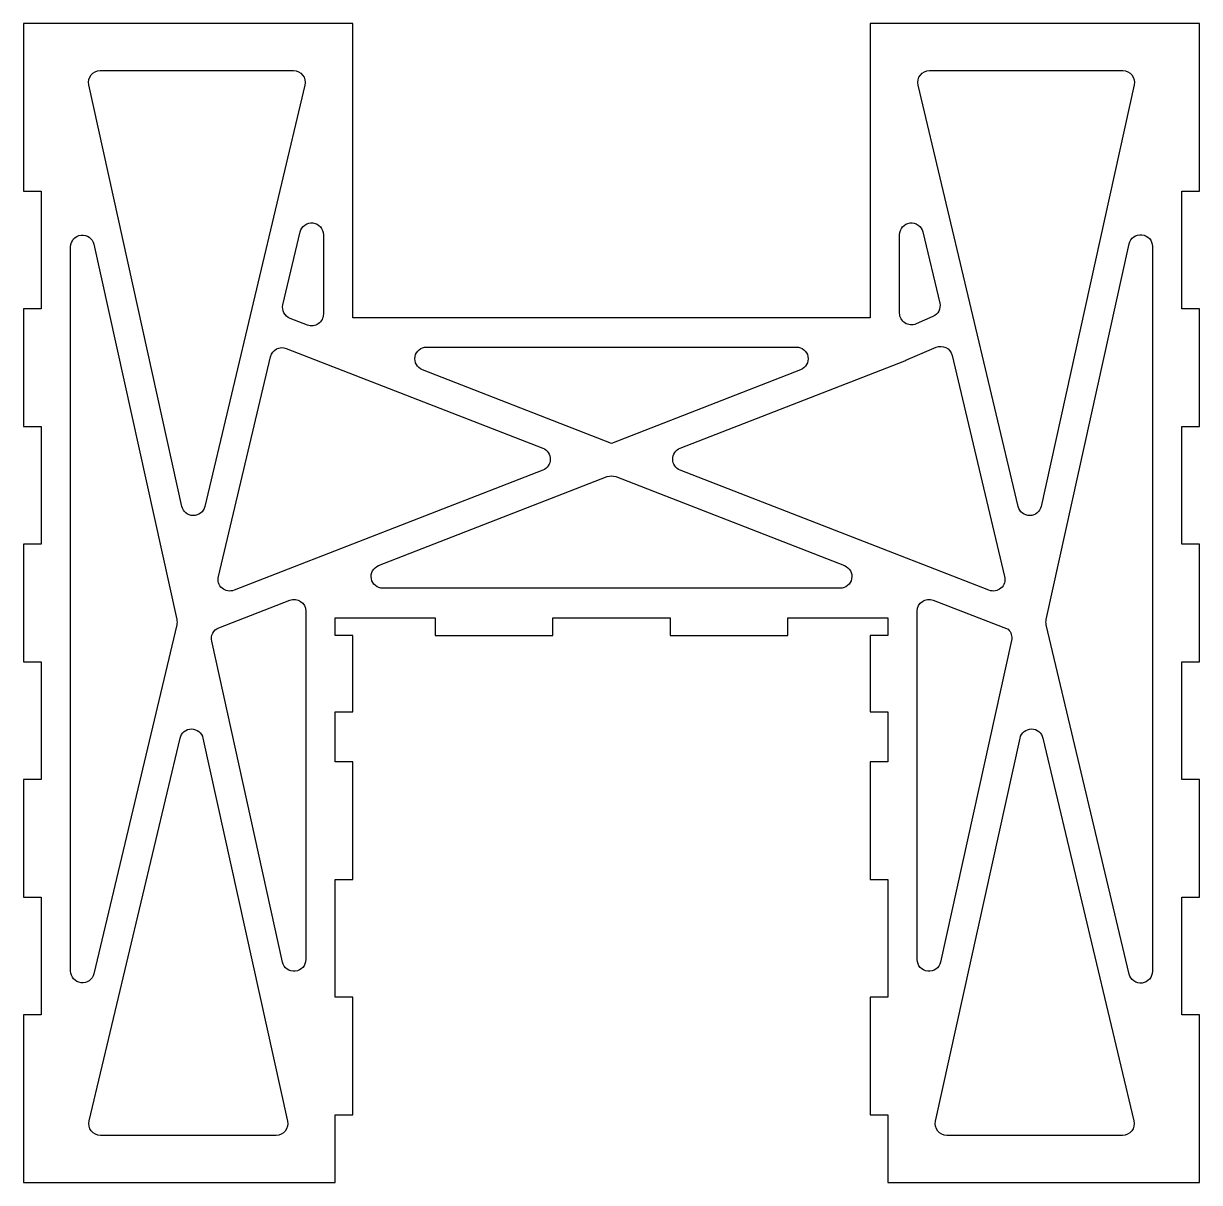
# Model space of a CAD drawing. Header units: millimetres. Extents: x -100 to 100, y -99 to 99.
import ezdxf

# ---------------------------------------------------------------- set-up
doc = ezdxf.new("R2010")
doc.units = ezdxf.units.MM

msp = doc.modelspace()

# ---------------------------------------------------------------- linework, layer by layer
msp.add_lwpolyline([(-100, -70), (-100, -98.5), (-47, -98.5), (-47, -87), (-44, -87), (-44, -67), (-47, -67), (-47, -47), (-44, -47), (-44, -27), (-47, -27), (-47, -18.5), (-44, -18.5), (-44, -5.5), (-47, -5.5), (-47, -2.5), (-30, -2.5), (-30, -5.5), (-10, -5.5), (-10, -2.5), (10, -2.5), (10, -5.5), (30, -5.5), (30, -2.5), (47, -2.5), (47, -5.5), (44, -5.5), (44, -18.5), (47, -18.5), (47, -27), (44, -27), (44, -47), (47, -47), (47, -67), (44, -67), (44, -87), (47, -87), (47, -98.5), (100, -98.5), (100, -70), (97, -70), (97, -50), (100, -50), (100, -30), (97, -30), (97, -10), (100, -10), (100, 10), (97, 10), (97, 30), (100, 30), (100, 50), (97, 50), (97, 70), (100, 70), (100, 98.5), (44, 98.5), (44, 48.5), (-44, 48.5), (-44, 98.5), (-100, 98.5), (-100, 70), (-97, 70), (-97, 50), (-100, 50), (-100, 30), (-97, 30), (-97, 10), (-100, 10), (-100, -10), (-97, -10), (-97, -30), (-100, -30), (-100, -50), (-97, -50), (-97, -70)], close=True)
for points in [[(-88.91, 88.09, -0.476217), (-86.95, 90.5), (-54.1, 90.5, -0.484302), (-52.15, 88.04), (-69.17, 16.4, -0.796678), (-73.07, 16.43)], [(69.17, 16.4), (52.15, 88.04, -0.484302), (54.1, 90.5), (86.95, 90.5, -0.479451), (88.9, 88.07), (73.07, 16.43, -0.796678)], [(-51.72, 47.24), (-54.66, 48.38, -0.374456), (-55.88, 50.71), (-52.95, 63.07, -0.889685), (-49, 62.61), (-49, 49.11, -0.527514)], [(55.82, 50.98, -0.363457), (54.67, 48.68), (51.8, 47.44, -0.539953), (49, 49.27), (49, 62.61, -0.889685), (52.95, 63.07)], [(-88.04, -63.02, -0.889685), (-91.99, -62.56), (-91.99, 60.54, -0.896762), (-88.04, 60.97), (-73.94, -2.8, -0.113165), (-73.95, -3.7)], [(73.94, -2.8), (88.05, 61.03, -0.896762), (92, 60.6), (92, -62.61, -0.889685), (88.05, -63.07), (73.95, -3.7, -0.113165)], [(-11.69, 22.58), (-64.19, 2.17, -0.604507), (-66.86, 4.49), (-57.98, 41.87, -0.455121), (-55.31, 43.27), (-11.69, 26.31, -0.684085)], [(31.44, 43.5, -0.829854), (32.17, 39.64), (0, 27.13), (-32.17, 39.64, -0.829854), (-31.44, 43.5)], [(11.69, 26.31), (49.89, 41.16), (50.08, 41.25), (55.19, 43.46, -0.46686), (57.93, 42.09), (66.86, 4.49, -0.604507), (64.19, 2.17), (11.69, 22.58, -0.684085)], [(-0.72, 21.48, -0.187589), (0.72, 21.48), (39.6, 6.36, -0.829854), (38.88, 2.5), (-38.88, 2.5, -0.829854), (-39.6, 6.36)], [(-55.95, -61.03), (-68, -6.5, -0.369974), (-66.78, -4.2), (-54.72, 0.48, -0.527514), (-52, -1.38), (-52, -60.6, -0.896762)], [(67.46, -4.47, -0.263124), (68.04, -6.35), (55.95, -61.03, -0.896762), (52, -60.6), (52, -1.38, -0.527514), (54.72, 0.48)], [(-86.9, -90.5, -0.484302), (-88.85, -88.04), (-73.38, -22.95, -0.796678), (-69.48, -22.98), (-55.1, -88.07, -0.479451), (-57.05, -90.5)], [(73.38, -22.95), (88.85, -88.04, -0.484302), (86.9, -90.5), (57.05, -90.5, -0.479451), (55.1, -88.07), (69.48, -22.98, -0.796678)]]:
    msp.add_lwpolyline(points, format="xyb", close=True)

doc.saveas('drawing.dxf')
